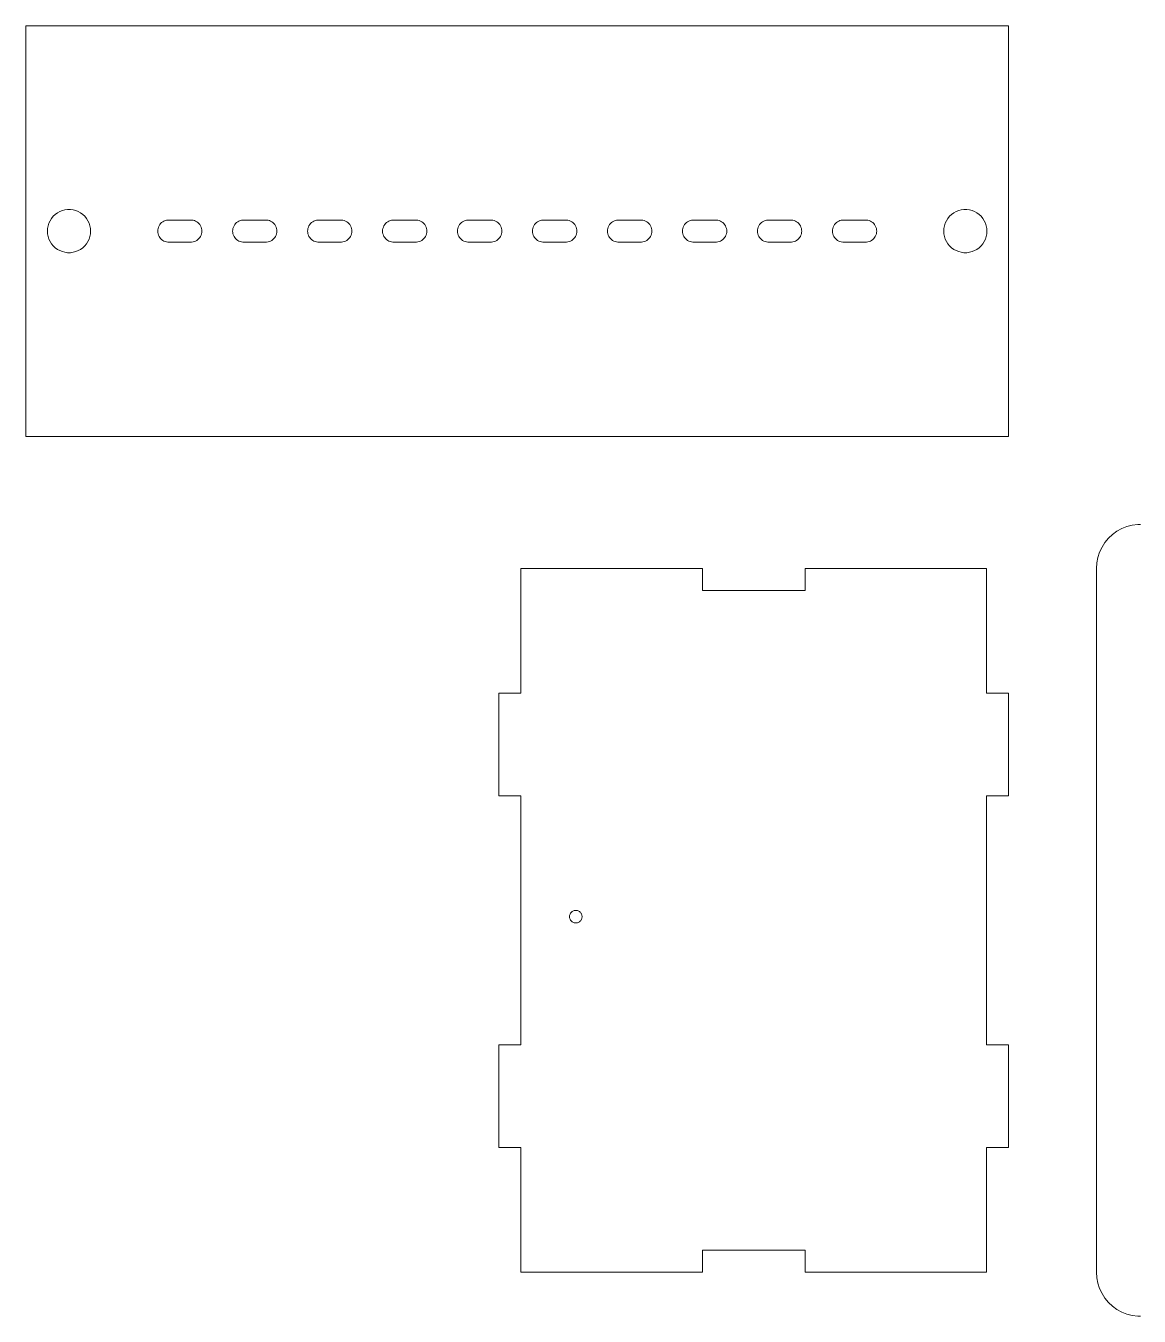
# Model space of a CAD drawing. Header units: millimetres. Extents: x -112 to 112, y -128 to 99.
# Drawn here: x -112.5 to -36.6, y -27 to 61 of the extents above; entities that cross this region are included whole.
import ezdxf

# ---------------------------------------------------------------- set-up
doc = ezdxf.new("R2010")
doc.units = ezdxf.units.MM
doc.layers.get('0').update_dxf_attribs({"linetype": 'CONTINUOUS', "lineweight": 0})

msp = doc.modelspace()

# ---------------------------------------------------------------- linework, layer by layer
for p, q in [((-112.5, 33), (-112.5, 61)), ((-112.5, 61), (-45.5, 61)), ((-45.5, 61), (-45.5, 33)), ((-110.182, 48.333), (-110.01, 48.401)), ((-110.01, 48.401), (-109.831, 48.447)), ((-109.831, 48.447), (-109.648, 48.47)), ((-109.648, 48.47), (-109.462, 48.47)), ((-109.462, 48.47), (-109.279, 48.447)), ((-109.279, 48.447), (-109.1, 48.401)), ((-109.1, 48.401), (-108.928, 48.333)), ((-49.072, 48.333), (-48.9, 48.401)), ((-48.9, 48.401), (-48.721, 48.447)), ((-48.721, 48.447), (-48.538, 48.47)), ((-48.538, 48.47), (-48.352, 48.47)), ((-48.352, 48.47), (-48.169, 48.447)), ((-48.169, 48.447), (-47.99, 48.401)), ((-47.99, 48.401), (-47.818, 48.333)), ((-110.982, 47.366), (-110.925, 47.542)), ((-110.925, 47.542), (-110.846, 47.71)), ((-110.846, 47.71), (-110.747, 47.866)), ((-110.747, 47.866), (-110.629, 48.008)), ((-110.629, 48.008), (-110.494, 48.135)), ((-110.494, 48.135), (-110.344, 48.244)), ((-110.344, 48.244), (-110.182, 48.333)), ((-108.928, 48.333), (-108.766, 48.244)), ((-108.766, 48.244), (-108.616, 48.135)), ((-108.616, 48.135), (-108.481, 48.008)), ((-108.481, 48.008), (-108.363, 47.866)), ((-108.363, 47.866), (-108.264, 47.71)), ((-108.264, 47.71), (-108.185, 47.542)), ((-108.185, 47.542), (-108.128, 47.366)), ((-103.307, 47.513), (-103.238, 47.578)), ((-103.238, 47.578), (-103.162, 47.633)), ((-103.162, 47.633), (-103.079, 47.679)), ((-103.079, 47.679), (-102.992, 47.713)), ((-102.992, 47.713), (-102.901, 47.737)), ((-102.901, 47.737), (-102.807, 47.749)), ((-102.807, 47.749), (-102.76, 47.75)), ((-102.76, 47.75), (-101.24, 47.75)), ((-101.24, 47.75), (-101.193, 47.749)), ((-101.193, 47.749), (-101.099, 47.737)), ((-101.099, 47.737), (-101.008, 47.713)), ((-101.008, 47.713), (-100.921, 47.679)), ((-100.921, 47.679), (-100.838, 47.633)), ((-100.838, 47.633), (-100.762, 47.578)), ((-100.762, 47.578), (-100.693, 47.513)), ((-98.196, 47.513), (-98.127, 47.578)), ((-98.127, 47.578), (-98.051, 47.633)), ((-98.051, 47.633), (-97.968, 47.679)), ((-97.968, 47.679), (-97.881, 47.713)), ((-97.881, 47.713), (-97.789, 47.737)), ((-97.789, 47.737), (-97.696, 47.749)), ((-97.696, 47.749), (-97.649, 47.75)), ((-97.649, 47.75), (-96.129, 47.75)), ((-96.129, 47.75), (-96.082, 47.749)), ((-96.082, 47.749), (-95.988, 47.737)), ((-95.988, 47.737), (-95.897, 47.713)), ((-95.897, 47.713), (-95.81, 47.679)), ((-95.81, 47.679), (-95.727, 47.633)), ((-95.727, 47.633), (-95.651, 47.578)), ((-95.651, 47.578), (-95.582, 47.513)), ((-93.085, 47.513), (-93.016, 47.578)), ((-93.016, 47.578), (-92.94, 47.633)), ((-92.94, 47.633), (-92.857, 47.679)), ((-92.857, 47.679), (-92.77, 47.713)), ((-92.77, 47.713), (-92.678, 47.737)), ((-92.678, 47.737), (-92.585, 47.749)), ((-92.585, 47.749), (-92.538, 47.749)), ((-92.538, 47.749), (-91.018, 47.75)), ((-91.018, 47.75), (-90.971, 47.749)), ((-90.971, 47.749), (-90.877, 47.737)), ((-90.877, 47.737), (-90.786, 47.713)), ((-90.786, 47.713), (-90.698, 47.679)), ((-90.698, 47.679), (-90.616, 47.633)), ((-90.616, 47.633), (-90.54, 47.578)), ((-90.54, 47.578), (-90.471, 47.513)), ((-87.973, 47.513), (-87.905, 47.578)), ((-87.905, 47.578), (-87.829, 47.633)), ((-87.829, 47.633), (-87.746, 47.679)), ((-87.746, 47.679), (-87.658, 47.713)), ((-87.658, 47.713), (-87.567, 47.737)), ((-87.567, 47.737), (-87.474, 47.749)), ((-87.474, 47.749), (-87.427, 47.75)), ((-87.427, 47.75), (-85.907, 47.75)), ((-85.907, 47.75), (-85.86, 47.749)), ((-85.86, 47.749), (-85.766, 47.737)), ((-85.766, 47.737), (-85.675, 47.713)), ((-85.675, 47.713), (-85.587, 47.679)), ((-85.587, 47.679), (-85.505, 47.633)), ((-85.505, 47.633), (-85.429, 47.578)), ((-85.429, 47.578), (-85.36, 47.513)), ((-82.862, 47.513), (-82.794, 47.578)), ((-82.794, 47.578), (-82.717, 47.633)), ((-82.717, 47.633), (-82.635, 47.679)), ((-82.635, 47.679), (-82.547, 47.713)), ((-82.547, 47.713), (-82.456, 47.737)), ((-82.456, 47.737), (-82.363, 47.749)), ((-82.363, 47.749), (-82.316, 47.75)), ((-82.316, 47.75), (-80.796, 47.75)), ((-80.796, 47.75), (-80.748, 47.749)), ((-80.748, 47.749), (-80.655, 47.737)), ((-80.655, 47.737), (-80.564, 47.713)), ((-80.564, 47.713), (-80.476, 47.679)), ((-80.476, 47.679), (-80.394, 47.633)), ((-80.394, 47.633), (-80.317, 47.578)), ((-80.317, 47.578), (-80.249, 47.513)), ((-77.751, 47.513), (-77.683, 47.578)), ((-77.683, 47.578), (-77.606, 47.633)), ((-77.606, 47.633), (-77.524, 47.679)), ((-77.524, 47.679), (-77.436, 47.713)), ((-77.436, 47.713), (-77.345, 47.737)), ((-77.345, 47.737), (-77.252, 47.749)), ((-77.252, 47.749), (-77.204, 47.75)), ((-77.204, 47.75), (-75.684, 47.75)), ((-75.684, 47.75), (-75.637, 47.749)), ((-75.637, 47.749), (-75.544, 47.737)), ((-75.544, 47.737), (-75.453, 47.713)), ((-75.453, 47.713), (-75.365, 47.679)), ((-75.365, 47.679), (-75.283, 47.633)), ((-75.283, 47.633), (-75.206, 47.578)), ((-75.206, 47.578), (-75.138, 47.513)), ((-72.64, 47.513), (-72.571, 47.578)), ((-72.571, 47.578), (-72.495, 47.633)), ((-72.495, 47.633), (-72.413, 47.679)), ((-72.413, 47.679), (-72.325, 47.713)), ((-72.325, 47.713), (-72.234, 47.737)), ((-72.234, 47.737), (-72.14, 47.749)), ((-72.14, 47.749), (-72.093, 47.75)), ((-72.093, 47.75), (-70.573, 47.75)), ((-70.573, 47.75), (-70.526, 47.749)), ((-70.526, 47.749), (-70.433, 47.737)), ((-70.433, 47.737), (-70.342, 47.713)), ((-70.342, 47.713), (-70.254, 47.679)), ((-70.254, 47.679), (-70.171, 47.633)), ((-70.171, 47.633), (-70.095, 47.578)), ((-70.095, 47.578), (-70.027, 47.513)), ((-67.529, 47.513), (-67.46, 47.578)), ((-67.46, 47.578), (-67.384, 47.633)), ((-67.384, 47.633), (-67.302, 47.679)), ((-67.302, 47.679), (-67.214, 47.713)), ((-67.214, 47.713), (-67.123, 47.737)), ((-67.123, 47.737), (-67.029, 47.749)), ((-67.029, 47.749), (-66.982, 47.75)), ((-66.982, 47.75), (-65.462, 47.75)), ((-65.462, 47.75), (-65.415, 47.749)), ((-65.415, 47.749), (-65.322, 47.737)), ((-65.322, 47.737), (-65.23, 47.713)), ((-65.23, 47.713), (-65.143, 47.679)), ((-65.143, 47.679), (-65.06, 47.633)), ((-65.06, 47.633), (-64.984, 47.578)), ((-64.984, 47.578), (-64.915, 47.513)), ((-62.418, 47.513), (-62.349, 47.578)), ((-62.349, 47.578), (-62.273, 47.633)), ((-62.273, 47.633), (-62.19, 47.679)), ((-62.19, 47.679), (-62.103, 47.713)), ((-62.103, 47.713), (-62.012, 47.737)), ((-62.012, 47.737), (-61.918, 47.749)), ((-61.918, 47.749), (-61.871, 47.75)), ((-61.871, 47.75), (-60.351, 47.75)), ((-60.351, 47.75), (-60.304, 47.749)), ((-60.304, 47.749), (-60.211, 47.737)), ((-60.211, 47.737), (-60.119, 47.713)), ((-60.119, 47.713), (-60.032, 47.679)), ((-60.032, 47.679), (-59.949, 47.633)), ((-59.949, 47.633), (-59.873, 47.578)), ((-59.873, 47.578), (-59.804, 47.513)), ((-57.307, 47.513), (-57.238, 47.578)), ((-57.238, 47.578), (-57.162, 47.633)), ((-57.162, 47.633), (-57.079, 47.679)), ((-57.079, 47.679), (-56.992, 47.713)), ((-56.992, 47.713), (-56.901, 47.737)), ((-56.901, 47.737), (-56.807, 47.749)), ((-56.807, 47.749), (-56.76, 47.75)), ((-56.76, 47.75), (-55.24, 47.75)), ((-55.24, 47.75), (-55.193, 47.749)), ((-55.193, 47.749), (-55.099, 47.737)), ((-55.099, 47.737), (-55.008, 47.713)), ((-55.008, 47.713), (-54.921, 47.679)), ((-54.921, 47.679), (-54.838, 47.633)), ((-54.838, 47.633), (-54.762, 47.578)), ((-54.762, 47.578), (-54.693, 47.513)), ((-49.872, 47.366), (-49.815, 47.542)), ((-49.815, 47.542), (-49.736, 47.71)), ((-49.736, 47.71), (-49.637, 47.866)), ((-49.637, 47.866), (-49.519, 48.008)), ((-49.519, 48.008), (-49.384, 48.135)), ((-49.384, 48.135), (-49.234, 48.244)), ((-49.234, 48.244), (-49.072, 48.333)), ((-47.818, 48.333), (-47.656, 48.244)), ((-47.656, 48.244), (-47.506, 48.135)), ((-47.506, 48.135), (-47.371, 48.008)), ((-47.371, 48.008), (-47.253, 47.866)), ((-47.253, 47.866), (-47.154, 47.71)), ((-47.154, 47.71), (-47.075, 47.542)), ((-47.075, 47.542), (-47.018, 47.366)), ((-111.028, 47), (-111.017, 47.185)), ((-111.017, 46.815), (-111.028, 47)), ((-111.017, 47.185), (-110.982, 47.366)), ((-110.982, 46.634), (-111.017, 46.815)), ((-108.128, 47.366), (-108.093, 47.185)), ((-108.093, 46.815), (-108.128, 46.634)), ((-108.093, 47.185), (-108.082, 47)), ((-108.082, 47), (-108.093, 46.815)), ((-103.51, 47), (-103.504, 47.094)), ((-103.504, 46.906), (-103.51, 47)), ((-103.504, 47.094), (-103.486, 47.187)), ((-103.486, 46.813), (-103.504, 46.906)), ((-103.486, 47.187), (-103.457, 47.276)), ((-103.457, 46.724), (-103.486, 46.813)), ((-103.457, 47.276), (-103.417, 47.361)), ((-103.417, 46.639), (-103.457, 46.724)), ((-103.417, 47.361), (-103.367, 47.441)), ((-103.367, 46.559), (-103.417, 46.639)), ((-103.367, 47.441), (-103.307, 47.513)), ((-100.693, 47.513), (-100.633, 47.441)), ((-100.633, 47.441), (-100.583, 47.361)), ((-100.583, 46.639), (-100.633, 46.559)), ((-100.583, 47.361), (-100.543, 47.276)), ((-100.543, 46.724), (-100.583, 46.639)), ((-100.543, 47.276), (-100.514, 47.187)), ((-100.514, 46.813), (-100.543, 46.724)), ((-100.514, 47.187), (-100.496, 47.094)), ((-100.496, 46.906), (-100.514, 46.813)), ((-100.496, 47.094), (-100.49, 47)), ((-100.49, 47), (-100.496, 46.906)), ((-98.399, 47), (-98.393, 47.094)), ((-98.393, 46.906), (-98.399, 47)), ((-98.393, 47.094), (-98.375, 47.187)), ((-98.375, 46.813), (-98.393, 46.906)), ((-98.375, 47.187), (-98.346, 47.276)), ((-98.346, 46.724), (-98.375, 46.813)), ((-98.346, 47.276), (-98.306, 47.361)), ((-98.306, 46.639), (-98.346, 46.724)), ((-98.306, 47.361), (-98.256, 47.441)), ((-98.256, 46.559), (-98.306, 46.639)), ((-98.256, 47.441), (-98.196, 47.513)), ((-95.582, 47.513), (-95.522, 47.441)), ((-95.522, 47.441), (-95.472, 47.361)), ((-95.472, 46.639), (-95.522, 46.559)), ((-95.472, 47.361), (-95.432, 47.276)), ((-95.432, 46.724), (-95.472, 46.639)), ((-95.432, 47.276), (-95.402, 47.187)), ((-95.402, 46.813), (-95.432, 46.724)), ((-95.402, 47.187), (-95.385, 47.094)), ((-95.385, 46.906), (-95.402, 46.813)), ((-95.385, 47.094), (-95.379, 47)), ((-95.379, 47), (-95.385, 46.906)), ((-93.288, 47), (-93.282, 47.094)), ((-93.282, 46.906), (-93.288, 47)), ((-93.282, 47.094), (-93.264, 47.187)), ((-93.264, 46.813), (-93.282, 46.906)), ((-93.264, 47.187), (-93.235, 47.276)), ((-93.235, 46.724), (-93.264, 46.813)), ((-93.235, 47.276), (-93.195, 47.361)), ((-93.195, 46.639), (-93.235, 46.724)), ((-93.195, 47.361), (-93.145, 47.441)), ((-93.145, 46.559), (-93.195, 46.639)), ((-93.145, 47.441), (-93.085, 47.513)), ((-90.471, 47.513), (-90.411, 47.441)), ((-90.411, 47.441), (-90.361, 47.361)), ((-90.361, 46.639), (-90.411, 46.559)), ((-90.361, 47.361), (-90.32, 47.276)), ((-90.32, 46.724), (-90.361, 46.639)), ((-90.32, 47.276), (-90.291, 47.187)), ((-90.291, 46.813), (-90.32, 46.724)), ((-90.291, 47.187), (-90.274, 47.094)), ((-90.274, 46.906), (-90.291, 46.813)), ((-90.274, 47.094), (-90.268, 47)), ((-90.268, 47), (-90.274, 46.906)), ((-88.177, 47), (-88.171, 47.094)), ((-88.171, 46.906), (-88.177, 47)), ((-88.171, 47.094), (-88.153, 47.187)), ((-88.153, 46.813), (-88.171, 46.906)), ((-88.153, 47.187), (-88.124, 47.276)), ((-88.124, 46.724), (-88.153, 46.813)), ((-88.124, 47.276), (-88.084, 47.361)), ((-88.084, 46.639), (-88.124, 46.724)), ((-88.084, 47.361), (-88.033, 47.441)), ((-88.033, 46.559), (-88.084, 46.639)), ((-88.033, 47.441), (-87.973, 47.513)), ((-85.36, 47.513), (-85.3, 47.441)), ((-85.3, 47.441), (-85.249, 47.361)), ((-85.249, 46.639), (-85.3, 46.559)), ((-85.249, 47.361), (-85.209, 47.276)), ((-85.209, 46.724), (-85.249, 46.639)), ((-85.209, 47.276), (-85.18, 47.187)), ((-85.18, 46.813), (-85.209, 46.724)), ((-85.18, 47.187), (-85.163, 47.094)), ((-85.163, 46.906), (-85.18, 46.813)), ((-85.163, 47.094), (-85.157, 47)), ((-85.157, 47), (-85.163, 46.906)), ((-83.066, 47), (-83.06, 47.094)), ((-83.06, 46.906), (-83.066, 47)), ((-83.06, 47.094), (-83.042, 47.187)), ((-83.042, 46.813), (-83.06, 46.906)), ((-83.042, 47.187), (-83.013, 47.276)), ((-83.013, 46.724), (-83.042, 46.813)), ((-83.013, 47.276), (-82.973, 47.361)), ((-82.973, 46.639), (-83.013, 46.724)), ((-82.973, 47.361), (-82.922, 47.441)), ((-82.922, 46.559), (-82.973, 46.639)), ((-82.922, 47.441), (-82.862, 47.513)), ((-80.249, 47.513), (-80.189, 47.441)), ((-80.189, 47.441), (-80.138, 47.361)), ((-80.138, 46.639), (-80.189, 46.559)), ((-80.138, 47.361), (-80.098, 47.276)), ((-80.098, 46.724), (-80.138, 46.639)), ((-80.098, 47.276), (-80.069, 47.187)), ((-80.069, 46.813), (-80.098, 46.724)), ((-80.069, 47.187), (-80.051, 47.094)), ((-80.051, 46.906), (-80.069, 46.813)), ((-80.051, 47.094), (-80.046, 47)), ((-80.046, 47), (-80.051, 46.906)), ((-77.954, 47), (-77.949, 47.094)), ((-77.949, 46.906), (-77.954, 47)), ((-77.949, 47.094), (-77.931, 47.187)), ((-77.931, 46.813), (-77.949, 46.906)), ((-77.931, 47.187), (-77.902, 47.276)), ((-77.902, 46.724), (-77.931, 46.813)), ((-77.902, 47.276), (-77.862, 47.361)), ((-77.862, 46.639), (-77.902, 46.724)), ((-77.862, 47.361), (-77.811, 47.441)), ((-77.811, 46.559), (-77.862, 46.639)), ((-77.811, 47.441), (-77.751, 47.513)), ((-75.138, 47.513), (-75.078, 47.441)), ((-75.078, 47.441), (-75.027, 47.361)), ((-75.027, 46.639), (-75.078, 46.559)), ((-75.027, 47.361), (-74.987, 47.276)), ((-74.987, 46.724), (-75.027, 46.639)), ((-74.987, 47.276), (-74.958, 47.187)), ((-74.958, 46.813), (-74.987, 46.724)), ((-74.958, 47.187), (-74.94, 47.094)), ((-74.94, 46.906), (-74.958, 46.813)), ((-74.94, 47.094), (-74.934, 47)), ((-74.934, 47), (-74.94, 46.906)), ((-72.843, 47), (-72.837, 47.094)), ((-72.837, 46.906), (-72.843, 47)), ((-72.837, 47.094), (-72.82, 47.187)), ((-72.82, 46.813), (-72.837, 46.906)), ((-72.82, 47.187), (-72.791, 47.276)), ((-72.791, 46.724), (-72.82, 46.813)), ((-72.791, 47.276), (-72.751, 47.361)), ((-72.751, 46.639), (-72.791, 46.724)), ((-72.751, 47.361), (-72.7, 47.441)), ((-72.7, 46.559), (-72.751, 46.639)), ((-72.7, 47.441), (-72.64, 47.513)), ((-70.027, 47.513), (-69.967, 47.441)), ((-69.967, 47.441), (-69.916, 47.361)), ((-69.916, 46.639), (-69.967, 46.559)), ((-69.916, 47.361), (-69.876, 47.276)), ((-69.876, 46.724), (-69.916, 46.639)), ((-69.876, 47.276), (-69.847, 47.187)), ((-69.847, 46.813), (-69.876, 46.724)), ((-69.847, 47.187), (-69.829, 47.094)), ((-69.829, 46.906), (-69.847, 46.813)), ((-69.829, 47.094), (-69.823, 47)), ((-69.823, 47), (-69.829, 46.906)), ((-67.732, 47), (-67.726, 47.094)), ((-67.726, 46.906), (-67.732, 47)), ((-67.726, 47.094), (-67.709, 47.187)), ((-67.709, 46.813), (-67.726, 46.906)), ((-67.709, 47.187), (-67.68, 47.276)), ((-67.68, 46.724), (-67.709, 46.813)), ((-67.68, 47.276), (-67.639, 47.361)), ((-67.639, 46.639), (-67.68, 46.724)), ((-67.639, 47.361), (-67.589, 47.441)), ((-67.589, 46.559), (-67.639, 46.639)), ((-67.589, 47.441), (-67.529, 47.513)), ((-64.915, 47.513), (-64.855, 47.441)), ((-64.855, 47.441), (-64.805, 47.361)), ((-64.805, 46.639), (-64.855, 46.559)), ((-64.805, 47.361), (-64.765, 47.276)), ((-64.765, 46.724), (-64.805, 46.639)), ((-64.765, 47.276), (-64.736, 47.187)), ((-64.736, 46.813), (-64.765, 46.724)), ((-64.736, 47.187), (-64.718, 47.094)), ((-64.718, 46.906), (-64.736, 46.813)), ((-64.718, 47.094), (-64.712, 47)), ((-64.712, 47), (-64.718, 46.906)), ((-62.621, 47), (-62.615, 47.094)), ((-62.615, 46.906), (-62.621, 47)), ((-62.615, 47.094), (-62.598, 47.187)), ((-62.598, 46.813), (-62.615, 46.906)), ((-62.598, 47.187), (-62.568, 47.276)), ((-62.568, 46.724), (-62.598, 46.813)), ((-62.568, 47.276), (-62.528, 47.361)), ((-62.528, 46.639), (-62.568, 46.724)), ((-62.528, 47.361), (-62.478, 47.441)), ((-62.478, 46.559), (-62.528, 46.639)), ((-62.478, 47.441), (-62.418, 47.513)), ((-59.804, 47.513), (-59.744, 47.441)), ((-59.744, 47.441), (-59.694, 47.361)), ((-59.694, 46.639), (-59.744, 46.559)), ((-59.694, 47.361), (-59.654, 47.276)), ((-59.654, 46.724), (-59.694, 46.639)), ((-59.654, 47.276), (-59.625, 47.187)), ((-59.625, 46.813), (-59.654, 46.724)), ((-59.625, 47.187), (-59.607, 47.094)), ((-59.607, 46.906), (-59.625, 46.813)), ((-59.607, 47.094), (-59.601, 47)), ((-59.601, 47), (-59.607, 46.906)), ((-57.51, 47), (-57.504, 47.094)), ((-57.504, 46.906), (-57.51, 47)), ((-57.504, 47.094), (-57.486, 47.187)), ((-57.486, 46.813), (-57.504, 46.906)), ((-57.486, 47.187), (-57.457, 47.276)), ((-57.457, 46.724), (-57.486, 46.813)), ((-57.457, 47.276), (-57.417, 47.361)), ((-57.417, 46.639), (-57.457, 46.724)), ((-57.417, 47.361), (-57.367, 47.441)), ((-57.367, 46.559), (-57.417, 46.639)), ((-57.367, 47.441), (-57.307, 47.513)), ((-54.693, 47.513), (-54.633, 47.441)), ((-54.633, 47.441), (-54.583, 47.361)), ((-54.583, 46.639), (-54.633, 46.559)), ((-54.583, 47.361), (-54.543, 47.276)), ((-54.543, 46.724), (-54.583, 46.639)), ((-54.543, 47.276), (-54.514, 47.187)), ((-54.514, 46.813), (-54.543, 46.724)), ((-54.514, 47.187), (-54.496, 47.094)), ((-54.496, 46.906), (-54.514, 46.813)), ((-54.496, 47.094), (-54.49, 47)), ((-54.49, 47), (-54.496, 46.906)), ((-49.918, 47), (-49.907, 47.185)), ((-49.907, 46.815), (-49.918, 47)), ((-49.907, 47.185), (-49.872, 47.366)), ((-49.872, 46.634), (-49.907, 46.815)), ((-47.018, 47.366), (-46.983, 47.185)), ((-46.983, 46.815), (-47.018, 46.634)), ((-46.983, 47.185), (-46.972, 47)), ((-46.972, 47), (-46.983, 46.815)), ((-110.925, 46.458), (-110.982, 46.634)), ((-110.846, 46.29), (-110.925, 46.458)), ((-110.747, 46.134), (-110.846, 46.29)), ((-110.629, 45.992), (-110.747, 46.134)), ((-110.494, 45.865), (-110.629, 45.992)), ((-110.344, 45.756), (-110.494, 45.865)), ((-108.616, 45.865), (-108.766, 45.756)), ((-108.481, 45.992), (-108.616, 45.865)), ((-108.363, 46.134), (-108.481, 45.992)), ((-108.264, 46.29), (-108.363, 46.134)), ((-108.185, 46.458), (-108.264, 46.29)), ((-108.128, 46.634), (-108.185, 46.458)), ((-103.307, 46.487), (-103.367, 46.559)), ((-103.238, 46.422), (-103.307, 46.487)), ((-103.162, 46.367), (-103.238, 46.422)), ((-103.079, 46.321), (-103.162, 46.367)), ((-102.992, 46.287), (-103.079, 46.321)), ((-102.901, 46.263), (-102.992, 46.287)), ((-102.807, 46.251), (-102.901, 46.263)), ((-102.76, 46.251), (-102.807, 46.251)), ((-101.24, 46.25), (-102.76, 46.251)), ((-101.193, 46.251), (-101.24, 46.25)), ((-101.099, 46.263), (-101.193, 46.251)), ((-101.008, 46.287), (-101.099, 46.263)), ((-100.921, 46.321), (-101.008, 46.287)), ((-100.838, 46.367), (-100.921, 46.321)), ((-100.762, 46.422), (-100.838, 46.367)), ((-100.693, 46.487), (-100.762, 46.422)), ((-100.633, 46.559), (-100.693, 46.487)), ((-98.196, 46.487), (-98.256, 46.559)), ((-98.127, 46.422), (-98.196, 46.487)), ((-98.051, 46.367), (-98.127, 46.422)), ((-97.968, 46.321), (-98.051, 46.367)), ((-97.881, 46.287), (-97.968, 46.321)), ((-97.789, 46.263), (-97.881, 46.287)), ((-97.696, 46.251), (-97.789, 46.263)), ((-97.649, 46.251), (-97.696, 46.251)), ((-96.129, 46.25), (-97.649, 46.251)), ((-96.082, 46.251), (-96.129, 46.25)), ((-95.988, 46.263), (-96.082, 46.251)), ((-95.897, 46.287), (-95.988, 46.263)), ((-95.81, 46.321), (-95.897, 46.287)), ((-95.727, 46.367), (-95.81, 46.321)), ((-95.651, 46.422), (-95.727, 46.367)), ((-95.582, 46.487), (-95.651, 46.422)), ((-95.522, 46.559), (-95.582, 46.487)), ((-93.085, 46.487), (-93.145, 46.559)), ((-93.016, 46.422), (-93.085, 46.487)), ((-92.94, 46.367), (-93.016, 46.422)), ((-92.857, 46.321), (-92.94, 46.367)), ((-92.77, 46.287), (-92.857, 46.321)), ((-92.678, 46.263), (-92.77, 46.287)), ((-92.585, 46.251), (-92.678, 46.263)), ((-92.538, 46.25), (-92.585, 46.251)), ((-91.018, 46.25), (-92.538, 46.25)), ((-90.971, 46.251), (-91.018, 46.25)), ((-90.877, 46.263), (-90.971, 46.251)), ((-90.786, 46.287), (-90.877, 46.263)), ((-90.698, 46.321), (-90.786, 46.287)), ((-90.616, 46.367), (-90.698, 46.321)), ((-90.54, 46.422), (-90.616, 46.367)), ((-90.471, 46.487), (-90.54, 46.422)), ((-90.411, 46.559), (-90.471, 46.487)), ((-87.973, 46.487), (-88.033, 46.559)), ((-87.905, 46.422), (-87.973, 46.487)), ((-87.829, 46.367), (-87.905, 46.422)), ((-87.746, 46.321), (-87.829, 46.367)), ((-87.658, 46.287), (-87.746, 46.321)), ((-87.567, 46.263), (-87.658, 46.287)), ((-87.474, 46.251), (-87.567, 46.263)), ((-87.427, 46.251), (-87.474, 46.251)), ((-85.907, 46.25), (-87.427, 46.251)), ((-85.86, 46.251), (-85.907, 46.25)), ((-85.766, 46.263), (-85.86, 46.251)), ((-85.675, 46.287), (-85.766, 46.263)), ((-85.587, 46.321), (-85.675, 46.287)), ((-85.505, 46.367), (-85.587, 46.321)), ((-85.429, 46.422), (-85.505, 46.367)), ((-85.36, 46.487), (-85.429, 46.422)), ((-85.3, 46.559), (-85.36, 46.487)), ((-82.862, 46.487), (-82.922, 46.559)), ((-82.794, 46.422), (-82.862, 46.487)), ((-82.717, 46.367), (-82.794, 46.422)), ((-82.635, 46.321), (-82.717, 46.367)), ((-82.547, 46.287), (-82.635, 46.321)), ((-82.456, 46.263), (-82.547, 46.287)), ((-82.363, 46.251), (-82.456, 46.263)), ((-82.316, 46.25), (-82.363, 46.251)), ((-80.796, 46.25), (-82.316, 46.25)), ((-80.748, 46.251), (-80.796, 46.25)), ((-80.655, 46.263), (-80.748, 46.251)), ((-80.564, 46.287), (-80.655, 46.263)), ((-80.476, 46.321), (-80.564, 46.287)), ((-80.394, 46.367), (-80.476, 46.321)), ((-80.317, 46.422), (-80.394, 46.367)), ((-80.249, 46.487), (-80.317, 46.422)), ((-80.189, 46.559), (-80.249, 46.487)), ((-77.751, 46.487), (-77.811, 46.559)), ((-77.683, 46.422), (-77.751, 46.487)), ((-77.606, 46.367), (-77.683, 46.422)), ((-77.524, 46.321), (-77.606, 46.367)), ((-77.436, 46.287), (-77.524, 46.321)), ((-77.345, 46.263), (-77.436, 46.287)), ((-77.252, 46.251), (-77.345, 46.263)), ((-77.204, 46.25), (-77.252, 46.251)), ((-75.684, 46.25), (-77.204, 46.25)), ((-75.637, 46.251), (-75.684, 46.25)), ((-75.544, 46.263), (-75.637, 46.251)), ((-75.453, 46.287), (-75.544, 46.263)), ((-75.365, 46.321), (-75.453, 46.287)), ((-75.283, 46.367), (-75.365, 46.321)), ((-75.206, 46.422), (-75.283, 46.367)), ((-75.138, 46.487), (-75.206, 46.422)), ((-75.078, 46.559), (-75.138, 46.487)), ((-72.64, 46.487), (-72.7, 46.559)), ((-72.571, 46.422), (-72.64, 46.487)), ((-72.495, 46.367), (-72.571, 46.422)), ((-72.413, 46.321), (-72.495, 46.367)), ((-72.325, 46.287), (-72.413, 46.321)), ((-72.234, 46.263), (-72.325, 46.287)), ((-72.14, 46.251), (-72.234, 46.263)), ((-72.093, 46.25), (-72.14, 46.251)), ((-70.573, 46.25), (-72.093, 46.25)), ((-70.526, 46.251), (-70.573, 46.25)), ((-70.433, 46.263), (-70.526, 46.251)), ((-70.342, 46.287), (-70.433, 46.263)), ((-70.254, 46.321), (-70.342, 46.287)), ((-70.171, 46.367), (-70.254, 46.321)), ((-70.095, 46.422), (-70.171, 46.367)), ((-70.027, 46.487), (-70.095, 46.422)), ((-69.967, 46.559), (-70.027, 46.487)), ((-67.529, 46.487), (-67.589, 46.559)), ((-67.46, 46.422), (-67.529, 46.487)), ((-67.384, 46.367), (-67.46, 46.422)), ((-67.302, 46.321), (-67.384, 46.367)), ((-67.214, 46.287), (-67.302, 46.321)), ((-67.123, 46.263), (-67.214, 46.287)), ((-67.029, 46.251), (-67.123, 46.263)), ((-66.982, 46.251), (-67.029, 46.251)), ((-65.462, 46.25), (-66.982, 46.251)), ((-65.415, 46.251), (-65.462, 46.25)), ((-65.322, 46.263), (-65.415, 46.251)), ((-65.23, 46.287), (-65.322, 46.263)), ((-65.143, 46.321), (-65.23, 46.287)), ((-65.06, 46.367), (-65.143, 46.321)), ((-64.984, 46.422), (-65.06, 46.367)), ((-64.915, 46.487), (-64.984, 46.422)), ((-64.855, 46.559), (-64.915, 46.487)), ((-62.418, 46.487), (-62.478, 46.559)), ((-62.349, 46.422), (-62.418, 46.487)), ((-62.273, 46.367), (-62.349, 46.422)), ((-62.19, 46.321), (-62.273, 46.367)), ((-62.103, 46.287), (-62.19, 46.321)), ((-62.012, 46.263), (-62.103, 46.287)), ((-61.918, 46.251), (-62.012, 46.263)), ((-61.871, 46.251), (-61.918, 46.251)), ((-60.351, 46.25), (-61.871, 46.251)), ((-60.304, 46.251), (-60.351, 46.25)), ((-60.211, 46.263), (-60.304, 46.251)), ((-60.119, 46.287), (-60.211, 46.263)), ((-60.032, 46.321), (-60.119, 46.287)), ((-59.949, 46.367), (-60.032, 46.321)), ((-59.873, 46.422), (-59.949, 46.367)), ((-59.804, 46.487), (-59.873, 46.422)), ((-59.744, 46.559), (-59.804, 46.487)), ((-57.307, 46.487), (-57.367, 46.559)), ((-57.238, 46.422), (-57.307, 46.487)), ((-57.162, 46.367), (-57.238, 46.422)), ((-57.079, 46.321), (-57.162, 46.367)), ((-56.992, 46.287), (-57.079, 46.321)), ((-56.901, 46.263), (-56.992, 46.287)), ((-56.807, 46.251), (-56.901, 46.263)), ((-56.76, 46.25), (-56.807, 46.251)), ((-55.24, 46.25), (-56.76, 46.25)), ((-55.193, 46.251), (-55.24, 46.25)), ((-55.099, 46.263), (-55.193, 46.251)), ((-55.008, 46.287), (-55.099, 46.263)), ((-54.921, 46.321), (-55.008, 46.287)), ((-54.838, 46.367), (-54.921, 46.321)), ((-54.762, 46.422), (-54.838, 46.367)), ((-54.693, 46.487), (-54.762, 46.422)), ((-54.633, 46.559), (-54.693, 46.487)), ((-49.815, 46.458), (-49.872, 46.634)), ((-49.736, 46.29), (-49.815, 46.458)), ((-49.637, 46.134), (-49.736, 46.29)), ((-49.519, 45.992), (-49.637, 46.134)), ((-49.384, 45.865), (-49.519, 45.992)), ((-49.234, 45.756), (-49.384, 45.865)), ((-47.506, 45.865), (-47.656, 45.756)), ((-47.371, 45.992), (-47.506, 45.865)), ((-47.253, 46.134), (-47.371, 45.992)), ((-47.154, 46.29), (-47.253, 46.134)), ((-47.075, 46.458), (-47.154, 46.29)), ((-47.018, 46.634), (-47.075, 46.458)), ((-110.182, 45.667), (-110.344, 45.756)), ((-110.01, 45.599), (-110.182, 45.667)), ((-109.831, 45.553), (-110.01, 45.599)), ((-109.648, 45.53), (-109.831, 45.553)), ((-109.462, 45.53), (-109.648, 45.53)), ((-109.279, 45.553), (-109.462, 45.53)), ((-109.1, 45.599), (-109.279, 45.553)), ((-108.928, 45.667), (-109.1, 45.599)), ((-108.766, 45.756), (-108.928, 45.667)), ((-49.072, 45.667), (-49.234, 45.756)), ((-48.9, 45.599), (-49.072, 45.667)), ((-48.721, 45.553), (-48.9, 45.599)), ((-48.538, 45.53), (-48.721, 45.553)), ((-48.352, 45.53), (-48.538, 45.53)), ((-48.169, 45.553), (-48.352, 45.53)), ((-47.99, 45.599), (-48.169, 45.553)), ((-47.818, 45.667), (-47.99, 45.599)), ((-47.656, 45.756), (-47.818, 45.667)), ((-45.5, 33), (-112.5, 33)), ((-38.412, 26.312), (-38.107, 26.533)), ((-38.107, 26.533), (-37.777, 26.714)), ((-37.777, 26.714), (-37.427, 26.853)), ((-37.427, 26.853), (-37.062, 26.947)), ((-37.062, 26.947), (-36.688, 26.994)), ((-36.688, 26.994), (-36.5, 26.994)), ((-39.129, 25.445), (-38.927, 25.763)), ((-38.927, 25.763), (-38.687, 26.054)), ((-38.687, 26.054), (-38.412, 26.312)), ((-39.476, 24.376), (-39.406, 24.746)), ((-39.406, 24.746), (-39.289, 25.104)), ((-39.289, 25.104), (-39.129, 25.445)), ((-78.75, 15.5), (-78.75, 24)), ((-78.75, 24), (-66.375, 24)), ((-66.375, 24), (-66.375, 22.5)), ((-59.375, 22.5), (-59.375, 24)), ((-59.375, 24), (-47, 24)), ((-47, 24), (-47, 15.5)), ((-39.5, 24), (-39.476, 24.376)), ((-39.5, -24), (-39.5, 24)), ((-66.375, 22.5), (-59.375, 22.5)), ((-80.25, 8.5), (-80.25, 15.5)), ((-80.25, 15.5), (-78.75, 15.5)), ((-47, 15.5), (-45.5, 15.5)), ((-45.5, 15.5), (-45.5, 8.5)), ((-78.75, 8.5), (-80.25, 8.5)), ((-78.75, -8.5), (-78.75, 8.5)), ((-45.5, 8.5), (-47, 8.5)), ((-47, 8.5), (-47, -8.5)), ((-75.429, 0.277), (-75.422, 0.33)), ((-75.429, 0.223), (-75.429, 0.277)), ((-75.422, 0.17), (-75.429, 0.223)), ((-75.422, 0.33), (-75.409, 0.381)), ((-75.409, 0.119), (-75.422, 0.17)), ((-75.409, 0.381), (-75.39, 0.431)), ((-75.39, 0.069), (-75.409, 0.119)), ((-75.39, 0.431), (-75.364, 0.478)), ((-75.364, 0.022), (-75.39, 0.069)), ((-75.364, 0.478), (-75.332, 0.521)), ((-75.332, -0.021), (-75.364, 0.022)), ((-75.332, 0.521), (-75.296, 0.56)), ((-75.296, 0.56), (-75.255, 0.594)), ((-75.255, 0.594), (-75.21, 0.622)), ((-75.21, 0.622), (-75.161, 0.645)), ((-75.161, 0.645), (-75.111, 0.662)), ((-75.111, 0.662), (-75.058, 0.672)), ((-75.058, 0.672), (-75.005, 0.675)), ((-75.005, 0.675), (-74.952, 0.672)), ((-74.952, 0.672), (-74.899, 0.662)), ((-74.899, 0.662), (-74.849, 0.645)), ((-74.849, 0.645), (-74.8, 0.622)), ((-74.8, 0.622), (-74.755, 0.594)), ((-74.755, 0.594), (-74.714, 0.56)), ((-74.714, 0.56), (-74.678, 0.521)), ((-74.678, 0.521), (-74.646, 0.478)), ((-74.646, 0.022), (-74.678, -0.021)), ((-74.646, 0.478), (-74.62, 0.431)), ((-74.62, 0.069), (-74.646, 0.022)), ((-74.62, 0.431), (-74.601, 0.381)), ((-74.601, 0.119), (-74.62, 0.069)), ((-74.601, 0.381), (-74.588, 0.33)), ((-74.588, 0.17), (-74.601, 0.119)), ((-74.588, 0.33), (-74.581, 0.277)), ((-74.581, 0.223), (-74.588, 0.17)), ((-74.581, 0.277), (-74.581, 0.223)), ((-75.296, -0.06), (-75.332, -0.021)), ((-75.255, -0.094), (-75.296, -0.06)), ((-75.21, -0.122), (-75.255, -0.094)), ((-75.161, -0.145), (-75.21, -0.122)), ((-75.111, -0.162), (-75.161, -0.145)), ((-75.058, -0.172), (-75.111, -0.162)), ((-75.005, -0.175), (-75.058, -0.172)), ((-74.952, -0.172), (-75.005, -0.175)), ((-74.899, -0.162), (-74.952, -0.172)), ((-74.849, -0.145), (-74.899, -0.162)), ((-74.8, -0.122), (-74.849, -0.145)), ((-74.755, -0.094), (-74.8, -0.122)), ((-74.714, -0.06), (-74.755, -0.094)), ((-74.678, -0.021), (-74.714, -0.06)), ((-80.25, -15.5), (-80.25, -8.5)), ((-80.25, -8.5), (-78.75, -8.5)), ((-47, -8.5), (-45.5, -8.5)), ((-45.5, -8.5), (-45.5, -15.5)), ((-78.75, -15.5), (-80.25, -15.5)), ((-78.75, -24), (-78.75, -15.5)), ((-45.5, -15.5), (-47, -15.5)), ((-47, -15.5), (-47, -24)), ((-59.375, -22.5), (-66.375, -22.5)), ((-66.375, -22.5), (-66.375, -24)), ((-59.375, -24), (-59.375, -22.5)), ((-66.375, -24), (-78.75, -24)), ((-47, -24), (-59.375, -24)), ((-39.476, -24.376), (-39.5, -24)), ((-39.406, -24.746), (-39.476, -24.376)), ((-39.289, -25.104), (-39.406, -24.746)), ((-39.129, -25.445), (-39.289, -25.104)), ((-38.927, -25.763), (-39.129, -25.445)), ((-38.687, -26.054), (-38.927, -25.763)), ((-38.412, -26.312), (-38.687, -26.054)), ((-38.107, -26.533), (-38.412, -26.312)), ((-37.777, -26.714), (-38.107, -26.533)), ((-37.427, -26.853), (-37.777, -26.714)), ((-37.062, -26.947), (-37.427, -26.853)), ((-36.688, -26.994), (-37.062, -26.947)), ((-36.5, -26.994), (-36.688, -26.994))]:
    msp.add_line(p, q)

doc.saveas('drawing.dxf')
